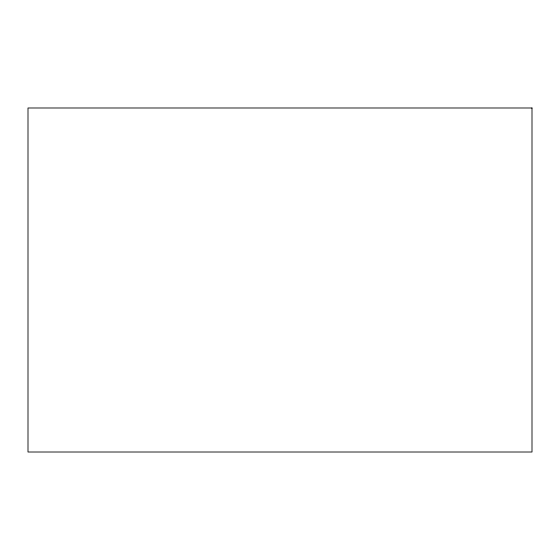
<?xml version="1.0" encoding="UTF-8"?>
<svg xmlns="http://www.w3.org/2000/svg" width="560" height="560" viewBox="0 0 560 560"><rect width="100%" height="100%" fill="white"/><g stroke="black" fill="none" stroke-linecap="round" stroke-linejoin="round"><path stroke-width="0.84" d="M532 107.989L28 107.989L28 452.011L532 452.011L532 107.989"/></g></svg>
